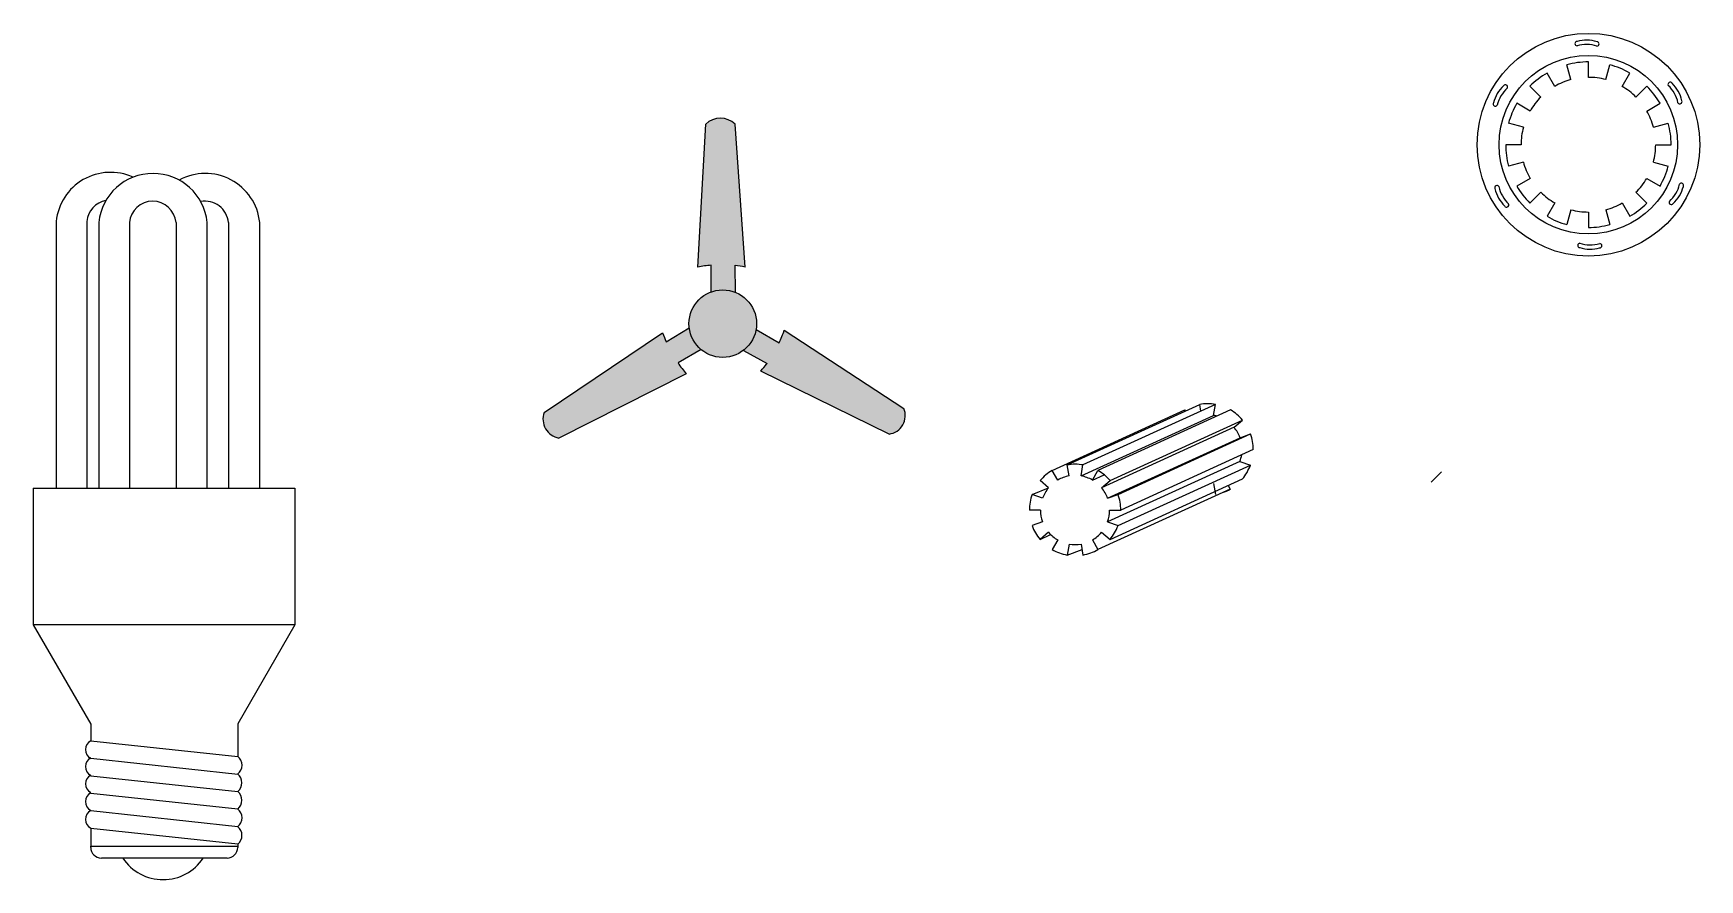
# Model space of a CAD drawing. Header units: millimetres. Extents: x -805721655346 to 499082160852, y -366360023428 to 296015229996.
import ezdxf

# ---------------------------------------------------------------- set-up
doc = ezdxf.new("R2010")
doc.units = ezdxf.units.MM

# ---------------------------------------------------------------- blocks, each defined once
blk = doc.blocks.new('*U26')
at = {"color": 7, "lineweight": -2, "true_color": 0xffffff}
for centre, radius, start, end in [((-7752635537, -419343536), 1705829400, 88.6255008461, 268.3631233272), ((-260195513, -24692604613), 27026164242, 72.4586353842, 106.003519319), ((7750265958, -625958271), 1708198980, 271.5144275703, 85.4736263996), ((-349830416, -28103076584), 27026164242, 72.4586353842, 106.003519319)]:
    blk.add_arc(centre, radius, start, end, dxfattribs=at)
blk = doc.blocks.new('*U27')
at = {"color": 0, "linetype": 'ByBlock', "lineweight": -2, "transparency": 16777216}
blk.add_blockref('*U26', (410834680668.5735, 288354831086.1979), dxfattribs=at)
for p, rotation in [((342563496734.6827, 247654201761.9393), 59.99999999999999), ((480218051580.3407, 249580566115.1377), 299.9999999999999), ((343675683712.559, 168179307466.6205), 120), ((481330238558.217, 170105671819.8188), 239.9999999999999), ((413059054624.3262, 129405042495.5603), 180)]:
    blk.add_blockref('*U26', p, dxfattribs=dict(at, rotation=rotation))

msp = doc.modelspace()

# ---------------------------------------------------------------- hatches: boundary and pattern name
at = {"lineweight": -2}
h = msp.add_hatch(dxfattribs=at)
h.set_pattern_fill('ANSI32', color=26, scale=2)
h.set_pattern_definition([(45, (266536710372.988, -67873434612.457), (-13.47038418160373, 13.47038418160373), []), (45, (266536710381.968, -67873434612.457), (-13.47038418160373, 13.47038418160373), [])])
h.paths.add_polyline_path([(-256146936207, 224831474250, 0.4107230752), (-279213422634, 224831474250), (-285504182786, 113131288218, -0.0263199285), (-274964110495, 114527522071), (-274964110495, 93653951222, -0.1876207068), (-255789702395, 93275755135), (-256142445883, 114260393621, -0.0192203937), (-248458213519, 113131288218)])
h.paths.add_polyline_path([(-217663328453, 63666329414, -0.0263201817), (-221724224650, 53840145679), (-239801267273, 64276931104, -0.1876207068), (-249715998742, 47860504630), (-231366396979, 37673670209, -0.0192206468), (-236186413630, 31583404775), (-135606787069, -17607981371, 0.4916223069), (-124073543855, 2368181851)])
h.paths.add_polyline_path([(-300900977217, 38076740239), (-282823934594, 48513525663, -0.1876207068), (-292083611225, 65308148224), (-310080469498, 54510344159, -0.0192206468), (-312944785755, 61729733743), (-405835589085, -779084890, 0.4548735205), (-394302345871, -20755248112), (-294421700578, 29646809103, -0.0263201817)])
h = msp.add_hatch(dxfattribs=at)
h.set_pattern_fill('ANSI31', color=36, scale=2)
h.set_pattern_definition([(45, (266536710372.9876, -67873434612.457), (-4.490128060534577, 4.490128060534577), [])])
h.paths.add_polyline_path([(-292317056909, 68814802663, 1), (-239409151331, 68814802663, 1)])
at = {"lineweight": -2, "true_color": 0xffffff}
h = msp.add_hatch(color=7, dxfattribs=at)
h.dxf.hatch_style = 1
h.set_gradient(color1=(255, 255, 0), color2=(0, 0, 0), name='INVSPHERICAL')
h.paths.add_polyline_path([(-239409151331, 68814802663, 1), (-292317056909, 68814802663, 1)])

# ---------------------------------------------------------------- linework, layer by layer
at = {"color": 7, "lineweight": -2, "true_color": 0xffffff}
for p, q in [((385596397241, 254520290337), (379571983787, 264954880525)), ((398306860470, 259785136590), (395188394595, 271423409677)), ((411946867646, 261580877602), (411946867646, 273629704510)), ((425586874823, 259785136590), (428705340698, 271423409677)), ((438297338052, 254520290337), (444321751506, 264954880525)), ((374681675024, 246145129414), (366161867812, 254664936626)), ((449212060269, 246145129414), (457731867481, 254664936626)), ((366306514100, 235230407197), (355871923912, 241254820651)), ((457587221193, 235230407197), (468021811381, 241254820651)), ((-248458213519, 113131288218, 0), (-256146936207, 224831474250, 0)), ((361041667847, 222519943968), (349403394760, 225638409843)), ((462852067446, 222519943968), (474490340533, 225638409843)), ((359245926835, 208879936791), (347197099927, 208879936791)), ((464647808458, 208879936791), (476696635366, 208879936791)), ((361041667847, 195239929614), (349403394760, 192121463739)), ((462852067446, 195239929614), (474490340533, 192121463739)), ((366306514100, 182529466385), (355871923912, 176505052931)), ((374681675024, 171614744168), (366161867812, 163094936956)), ((449212060269, 171614744168), (457731867481, 163094936956)), ((457587221193, 182529466385), (468021811381, 176505052931)), ((385596397241, 163239583245), (379571983787, 152804993057)), ((398306860470, 157974736991), (395188394595, 146336463904)), ((425586874823, 157974736991), (428705340698, 146336463904)), ((438297338052, 163239583245), (444321751506, 152804993057)), ((-787844003659, 148853642301), (-787844003659, -59870576838)), ((-763824720566, 148853642301), (-763824720566, -59870576838)), ((-754514644692, 147991526462), (-754514644692, -59870576838)), ((-730495361599, 147991526462), (-730495361599, -59870576838)), ((-693992922971, 147991526462), (-693992922971, -59870576838)), ((-669498822243, -59870576838), (-669498822243, 147991526462)), ((-652958423885, 147991526462), (-652958423885, -59870576838)), ((-628464323156, -59870576838), (-628464323156, 147991526462)), ((411946867646, 156178995979), (411946867646, 144130169071)), ((-7905642185, -46057941307), (95875892756, 1384066590)), ((3774614420, -41806675575), (107565288148, 5607507725)), ((119995621214, 5578302148), (16204483875, -41806675575)), ((131665883412, 1299489726), (27884740480, -46057941307)), ((96383438825, 499358463), (95875543578, 1383866090)), ((96383438825, 499358463), (95875543578, 1383866090)), ((108484748291, 323109162), (107565786273, 5607594351)), ((108484748291, 323109162), (107565786273, 5607594351)), ((118463716269, -2991418386), (119995621214, 5578302148)), ((118463716269, -2991418386), (119995621214, 5578302148)), ((14692778569, -50379982397), (118463716269, -2991418386)), ((134486799918, -12292773531), (30737724056, -59643535993)), ((37406572905, -54047707384), (141168804182, -6712660466)), ((134486786733, -12292757743), (141168804182, -6712660466)), ((134486786733, -12292757743), (141168804182, -6712660466)), ((35440953477, -67789768310), (139170736388, -20449859221)), ((43621507633, -64812290098), (147358262269, -17491605892)), ((139170805701, -20450051060), (147358353860, -17491859391)), ((139170805701, -20450051060), (147358353860, -17491859391)), ((139127025780, -38977431316), (35440953477, -86316875503)), ((149487924843, -29737949828), (45779931813, -77053321907)), ((139127144761, -38977106807), (147300659483, -41973855027)), ((139127144761, -38977106807), (147300659483, -41973855027)), ((-3552860236, -53597180798), (-7905642185, -46057941307)), ((5286319726, -50379982397), (3774614420, -41806675575)), ((14692778569, -50379982397), (16204483875, -41806675575)), ((23531958530, -53597180798), (27884740480, -46057941307)), ((23531958530, -53597180798), (32716181206, -49404602468)), ((43621507633, -89294353716), (147300502259, -41974283841)), ((297053289169, -47203357539), (288923979008, -55332667700)), ((-805721655346, -59870576838), (-805721655346, -166903282875)), ((-601027164245, -59870576838), (-601027164245, -166903282875)), ((-23642409338, -64812290098), (-10758625761, -59643535993)), ((-15461855182, -67789768310), (-23642409338, -64812290098)), ((-10758625761, -59643535993), (-17427474611, -54047707384)), ((131519390393, -60691267010), (27884740480, -108048702506)), ((30737724056, -59643535993), (37406572905, -54047707384)), ((35440953477, -67789768310), (43621507633, -64812290098)), ((37406572905, -100058936430), (141060374221, -52723761749)), ((118337999603, -56337949274), (119829496876, -64914794771)), ((129877281993, -57830700591), (131519739571, -60691066510)), ((129877281993, -57830700591), (131519739571, -60691066510)), ((-17095269619, -77053321907), (-25800833518, -77053321907)), ((37074367913, -77053321907), (45779931813, -77053321907)), ((-15461855182, -86316875503), (-23642409338, -89294353716)), ((35440953477, -86316875503), (43621507633, -89294353716)), ((-10758625761, -94463107820), (-17427474611, -100058936430)), ((-17427474611, -100058936430), (-9114877875, -96252495736)), ((-3552860236, -100509463015), (-7905642185, -108048702506)), ((5286319726, -103726661416), (3774614420, -112299968239)), ((14692778569, -103726661416), (16204483875, -112299968239)), ((23531958530, -100509463015), (27884740480, -108048702506)), ((30737724056, -94463107820), (37406572905, -100058936430)), ((3774614420, -112299968239), (15448631222, -108013314828)), ((-805721655346, -166903282875), (-760782533191, -244740125695)), ((-601027164245, -166903282935), (-645712479768, -244300519772)), ((-601027164245, -166903282875), (-601027164245, -166903282935)), ((-760782533191, -244740125695), (-760782533191, -257629963989)), ((-645712479768, -244300519772), (-645712479768, -269995019875)), ((-760782533191, -257629963989), (-645712479768, -269995019875)), ((-760782533191, -271309781948), (-645712479768, -283674837834)), ((-760782533191, -284989599907), (-645712479768, -297354655794)), ((-760782533191, -298669417866), (-645712479768, -311034473753)), ((-760782533191, -312349235825), (-645712479768, -324714291712)), ((-760782533191, -326029053784), (-645712479768, -338394109671)), ((-760782533191, -326029053784), (-760782533191, -340227415146)), ((-645712479768, -338394109671), (-645712479768, -340227415146)), ((-760782533191, -340227415146), (-645624099247, -340227415146)), ((-760782533191, -341068857429), (-760782533191, -340227415146)), ((-654039362419, -349484120600), (-752367270019, -349484120600)), ((-645624099247, -340227415146), (-645624099247, -341068857429))]:
    msp.add_line(p, q, dxfattribs=at)
at = {"color": 7, "true_color": 0xffffff}
for p, q in [((-285504182786, 113131288218, 0), (-279213422634, 224831474250, 0)), ((-274964110495, 93653951222, 0), (-274964110495, 114527522071, 0)), ((-255789702395, 93275755135, 0), (-256146936207, 114527522071, 0)), ((-292083611225, 65308148224, 0), (-310309564360, 54372891199, 0)), ((-405835589085, -779084890, 0), (-312944785755, 61729733743, 0)), ((-239801267273, 64276931104, 0), (-221724224650, 53840145679, 0)), ((-217663328453, 63666329414, 0), (-124073543855, 2368181851, 0)), ((-282823934594, 48513525663, 0), (-300900977217, 38076740239, 0)), ((-249715998742, 47860504630, 0), (-231132811794, 37543994719, 0)), ((-294421700578, 29646809103, 0), (-394302345871, -20755248112, 0)), ((-135606787069, -17607981371, 0), (-236186413630, 31583404775, 0))]:
    msp.add_line(p, q, dxfattribs=at)
at = {"color": 7, "lineweight": -2, "true_color": 0xffffff}
for points in [[(-805721655346, -59870576838), (-601027164245, -59870576838)], [(-601027164245, -166903282875), (-805721655346, -166903282875)]]:
    msp.add_lwpolyline(points, dxfattribs=at)
for radius in [87135293205, 69887347856]:
    msp.add_circle((411946867646, 208879936791), radius, dxfattribs=at)
at = {"color": 7, "true_color": 0xffffff}
msp.add_circle((-265863104120, 68814802663, 0), 26453952789, dxfattribs=at)
msp.add_circle((-265863104120, 68814802663, 0), 26453952789, dxfattribs=at)
msp.add_circle((-265863104120, 68814802663, 0), 26453952789, dxfattribs=at)
at = {"color": 7, "lineweight": -2, "true_color": 0xffffff}
for centre, radius, start, end in [((411946867646, 208879936791), 64749767719, 120, 135), ((411946867646, 208879936791), 64749767719, 90, 105), ((411946867646, 208879936791), 52700940811, 75, 90), ((411946867646, 208879936791), 64749767719, 60, 75), ((411946867646, 208879936791), 52700940811, 105, 120), ((411946867646, 208879936791), 52700940811, 45, 60), ((411946867646, 208879936791), 64749767719, 30, 45), ((411946867646, 208879936791), 64749767719, 150, 165), ((411946867646, 208879936791), 52700940811, 135, 150), ((411946867646, 208879936791), 52700940811, 15, 30), ((411946867646, 208879936791), 52700940811, 165, 180), ((411946867646, 208879936791), 64749767719, 360, 15), ((411946867646, 208879936791), 64749767719, 180, 195), ((411946867646, 208879936791), 52700940811, 345, 360), ((-745336092435, 144501453974), 42730130586, 65.5557732695, 174.1542721398), ((-712006733467, 143639338135), 42730130586, 5.8461613677, 174.1538386323), ((-670972234381, 143639338135), 42730130586, 5.8457372237, 118.6957760178), ((411946867646, 208879936791), 52700940811, 195, 210), ((411946867646, 208879936791), 64749767719, 330, 345), ((411946867646, 208879936791), 64749767719, 210, 225), ((411946867646, 208879936791), 52700940811, 225, 240), ((411946867646, 208879936791), 52700940811, 315, 330), ((-745573501252, 147151270845), 18330441212, 100.4973959629, 174.6710706804), ((-712244142285, 146289155006), 18330441212, 5.3285500994, 174.6714499006), ((-671209643199, 146289155006), 18330441212, 5.3289360701, 100.6740826653), ((411946867646, 208879936791), 52700940811, 255, 270), ((411946867646, 208879936791), 52700940811, 285, 300), ((411946867646, 208879936791), 64749767719, 300, 315), ((411946867646, 208879936791), 64749767719, 240, 255), ((411946867646, 208879936791), 64749767719, 270, 285), ((-137543271245, -3172509562, 0), 14564780029, 277.6400818227, 22.359401729), ((113697641574, -29653600210), 35790382665, 79.8651268584, 99.8657861704), ((113697641574, -29653600210), 35790382665, 79.8651268584, 99.8657861704), ((113697641574, -29653600210), 35790382665, 39.8649332544, 59.8648720902), ((113697641574, -29653600210), 35790382665, 39.8649332544, 59.8648720902), ((-391361658643, -5739999401, 0), 15300501143, 161.0809555637, 258.9188346705), ((113697641574, -29653600210), 27084818766, 74.3713688637, 79.8651268584), ((113697641574, -29653600210), 27084818766, 74.3713688637, 79.8651268584), ((113697641574, -29653600210), 27084818766, 19.8654082637, 39.8649332544), ((113697641574, -29653600210), 27084818766, 19.8654082637, 39.8649332544), ((113697641574, -29653600210), 35790382665, 359.8649670318, 19.8654082637), ((113697641574, -29653600210), 35790382665, 359.8649670318, 19.8654082637), ((113697641574, -29653600210), 27084818766, 339.864245606, 351.0663762961), ((113697641574, -29653600210), 27084818766, 339.864245606, 351.0663762961), ((9989549147, -77053321907), 35790382665, 120, 140), ((9989549147, -77053321907), 27084818766, 100, 120), ((9989549147, -77053321907), 35790382665, 80, 100), ((9989549147, -77053321907), 27084818766, 60, 80), ((9989549147, -77053321907), 35790382665, 40, 60), ((113697641574, -29653600210), 35790382665, 319.8657822166, 339.864245606), ((113697641574, -29653600210), 35790382665, 319.8657822166, 339.864245606), ((9989549147, -77053321907), 35790382665, 160, 180), ((9989549147, -77053321907), 27084818766, 140, 160), ((9989549147, -77053321907), 27084818766, 20, 40), ((9989549147, -77053321907), 35790382665, 0, 20), ((113697641574, -29653600210), 35790382665, 289.2531767058, 299.8643321801), ((113697641574, -29653600210), 35790382665, 289.2531767058, 299.8643321801), ((9989549147, -77053321907), 27084818766, 180, 200), ((9989549147, -77053321907), 27084818766, 340, 0), ((9989549147, -77053321907), 35790382665, 200, 220), ((9989549147, -77053321907), 35790382665, 320, 340), ((9989549147, -77053321907), 27084818766, 220, 240), ((9989549147, -77053321907), 27084818766, 260, 280), ((9989549147, -77053321907), 27084818766, 300, 320), ((9989549147, -77053321907), 35790382665, 240, 260), ((9989549147, -77053321907), 35790382665, 280, 300), ((-756994540085, -264585307925), 7799225625, 118.7176041591, 241.2823958409), ((-757035058642, -277909745482), 7799225625, 118.7176041447, 241.2823958553), ((-650980570722, -276762412745), 8671793637, 307.930817523, 52.069182477), ((-757035058642, -291352518323), 7799225625, 118.7176041447, 241.2823958553), ((-651043112941, -290514746814), 8671793637, 307.9308140726, 52.0691859274), ((-757035058642, -305284217924), 7799225625, 118.7176041447, 241.2823958553), ((-651043112941, -304222432939), 8671793637, 307.9308173945, 52.0691826055), ((-757035058642, -319189144805), 7799225625, 118.7176158805, 241.2823841195), ((-650935087886, -317957291896), 8671793637, 307.9308171863, 52.0691828137), ((-651030109353, -331749182688), 8671793637, 307.9306830004, 52.0693169996), ((-752367270019, -341068857429), 8415263172, 180, 270), ((-760782533186, -349484120595), 5, 180, 270), ((-704143417369, -328490284699), 37869738729, 213.6673126203, 326.3326873797), ((-654039362419, -341068857429), 8415263172, 270, 0)]:
    msp.add_arc(centre, radius, start, end, dxfattribs=at)
at = {"color": 7, "true_color": 0xffffff}
for centre, radius, start, end in [((-267680179421, 213159789278, 0), 16408654091, 45.3415555937, 134.6584444063), ((-266981198153, 13783818354, 0), 101059491034, 94.53078303094, 100.56137122513), ((-266981198153, 13783818354, 0), 101059491034, 79.43862877487, 83.84295686036), ((-217645826698, 95361996982, 0), 101059491034, 199.4387860644, 203.84298498), ((-312962287511, 97298592653, 0), 101059491034, 334.53074429919, 340.5612139356), ((-217645826698, 95361996982, 0), 101059491034, 214.53076627314, 220.56184650344), ((-312962287511, 97298592653, 0), 101059491034, 319.43815349656, 323.84299553988)]:
    msp.add_arc(centre, radius, start, end, dxfattribs=at)

# ---------------------------------------------------------------- block references
at = {"color": 7, "lineweight": -2, "true_color": 0xffffff}
msp.add_blockref('*U27', (0, 0), dxfattribs=at)

doc.saveas('drawing.dxf')
